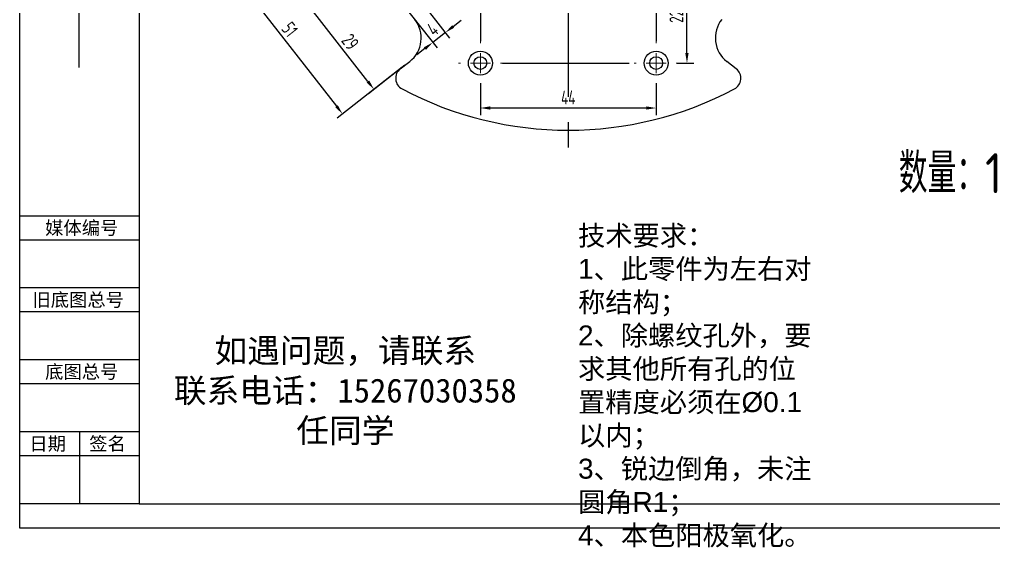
# Model space of a CAD drawing. Header units: millimetres. Extents: x 2655 to 4125, y 1630 to 1991.
# Drawn here: x 2654.7 to 2898.6, y 1629.5 to 1761.6 of the extents above; entities that cross this region are included whole.
import ezdxf

# ---------------------------------------------------------------- set-up
doc = ezdxf.new("R2010")
doc.units = ezdxf.units.MM
doc.linetypes.add('CENTER', pattern=[50.8, 31.75, -6.35, 6.35, -6.35])
for name, color, linetype in [('3中心线层', 1, 'CENTER'), ('41', 3, 'Continuous'), ('7标注层', 4, 'Continuous'), ('NUM', 6, 'Continuous'), ('图框_外框线', 7, 'Continuous'), ('图框_标题栏文字', 73, 'Continuous')]:
    doc.layers.add(name, color=color, linetype=linetype)
doc.styles.add('PC_TEXTSTYLE', font='gbenor.shx', dxfattribs={"width": 0.8, "bigfont": 'gbcbig.shx'})
doc.styles.get("Standard").update_dxf_attribs({"font": 'arial.ttf'})
doc.styles.add('仿宋体', font='')
doc.styles.add('工程字', font='gbenor.shx', dxfattribs={"bigfont": 'gbcbig.shx'})
doc.styles.get('仿宋体').set_extended_font_data('FangSong_GB2312')
doc.dimstyles.new('GB-35', dxfattribs={"dimtxt": 3.5, "dimasz": 2.5, "dimexe": 1.75, "dimexo": 0, "dimgap": 0.875, "dimtad": 1, "dimdsep": 46, "dimtxsty": 'PC_TEXTSTYLE', "dimcen": -3.5, "dimadec": 0, "dimazin": 0, "dimtfac": 0.7, "dimtmove": 0, "dimatfit": 3, "dimfxl": 1, "dimtzin": 0, "dimarcsym": 0})

# ---------------------------------------------------------------- blocks, each defined once
blk = doc.blocks.new('SW_CENTERMARKSYMBOL_68')
at = {"color": 0, "linetype": 'Continuous', "lineweight": 0}
for p, q in [((0, 5), (0, 5.5)), ((0, 0), (0, 2.5)), ((-5, 0), (-5.5, 0)), ((0, 0), (-2.5, 0)), ((0, 0), (0, -2.5)), ((0, 0), (2.5, 0)), ((5, 0), (5.5, 0)), ((0, -5), (0, -5.5))]:
    blk.add_line(p, q, dxfattribs=at)
blk = doc.blocks.new('SW_CENTERMARKSYMBOL_70')
at = {"color": 0, "linetype": 'Continuous', "lineweight": 0}
for p, q in [((0, 5), (0, 5.5)), ((0, 0), (0, 2.5)), ((-5, 0), (-5.5, 0)), ((0, 0), (-2.5, 0)), ((0, 0), (0, -2.5)), ((0, 0), (2.5, 0)), ((5, 0), (5.5, 0)), ((0, -5), (0, -5.5))]:
    blk.add_line(p, q, dxfattribs=at)
blk = doc.blocks.new('*D143')
at = {"layer": '7标注层', "color": 0, "lineweight": -2, "transparency": 16777216}
for p, q in [((2770.12, 1745.72), (2770.12, 1737.73)), ((2814.12, 1745.72), (2814.12, 1737.73)), ((2811.62, 1739.48), (2772.62, 1739.48))]:
    blk.add_line(p, q, dxfattribs=at)
at = {"layer": '7标注层', "color": 0, "transparency": 16777216}
for points in [[(2772.62, 1739.9), (2772.62, 1739.07), (2770.12, 1739.48)], [(2811.62, 1739.9), (2811.62, 1739.07), (2814.12, 1739.48)]]:
    blk.add_solid(points, dxfattribs=at)
at = {"layer": 'Defpoints', "color": 0, "transparency": 16777216}
for p in [(2770.12, 1745.72), (2814.12, 1745.72), (2770.12, 1739.48)]:
    blk.add_point(p, dxfattribs=at)
at = {"layer": '7标注层', "color": 0, "lineweight": 25, "transparency": 16777216, "insert": (2792.12, 1742.11), "char_height": 3.5, "attachment_point": 5, "style": 'PC_TEXTSTYLE'}
blk.add_mtext('44', dxfattribs=at)
blk = doc.blocks.new('*D182')
at = {"layer": '7标注层', "color": 0, "lineweight": -2, "transparency": 16777216}
for p, q in [((2819.37, 1772.72), (2823.58, 1772.72)), ((2821.83, 1753.22), (2821.83, 1770.22)), ((2819.37, 1750.72), (2823.58, 1750.72))]:
    blk.add_line(p, q, dxfattribs=at)
at = {"layer": '7标注层', "color": 0, "transparency": 16777216}
for points in [[(2821.41, 1770.22), (2822.24, 1770.22), (2821.83, 1772.72)], [(2821.41, 1753.22), (2822.24, 1753.22), (2821.83, 1750.72)]]:
    blk.add_solid(points, dxfattribs=at)
at = {"layer": 'Defpoints', "color": 0, "transparency": 16777216}
for p in [(2819.37, 1772.72), (2821.83, 1772.72), (2819.37, 1750.72)]:
    blk.add_point(p, dxfattribs=at)
at = {"layer": '7标注层', "color": 0, "lineweight": 25, "transparency": 16777216, "insert": (2819.2, 1762.41), "char_height": 3.5, "attachment_point": 5, "rotation": 90, "style": 'PC_TEXTSTYLE'}
blk.add_mtext('22', dxfattribs=at)
blk = doc.blocks.new('*D144')
at = {"layer": '7标注层', "color": 0, "lineweight": -2, "transparency": 16777216}
for p, q in [((2749.04, 1774.11), (2762.42, 1756.97)), ((2745.89, 1771.64), (2759.27, 1754.51)), ((2763.32, 1759.89), (2765.29, 1761.43)), ((2761.35, 1758.35), (2758.19, 1755.89)), ((2756.22, 1754.35), (2754.25, 1752.81))]:
    blk.add_line(p, q, dxfattribs=at)
at = {"layer": '7标注层', "color": 0, "transparency": 16777216}
for points in [[(2763.06, 1760.22), (2763.57, 1759.56), (2761.35, 1758.35)], [(2755.97, 1754.68), (2756.48, 1754.02), (2758.19, 1755.89)]]:
    blk.add_solid(points, dxfattribs=at)
at = {"layer": 'Defpoints', "color": 0, "transparency": 16777216}
for p in [(2749.04, 1774.11), (2745.89, 1771.64), (2758.19, 1755.89)]:
    blk.add_point(p, dxfattribs=at)
at = {"layer": '7标注层', "color": 0, "lineweight": 25, "transparency": 16777216, "insert": (2758.15, 1759.19), "char_height": 3.5, "attachment_point": 5, "rotation": 38, "style": 'PC_TEXTSTYLE'}
blk.add_mtext('4', dxfattribs=at)
blk = doc.blocks.new('*D147')
at = {"layer": '7标注层', "color": 0, "lineweight": -2, "transparency": 16777216}
for p, q in [((2719.18, 1789.85), (2702.85, 1777.1)), ((2705.77, 1776.2), (2734.09, 1739.96)), ((2750.57, 1749.67), (2734.25, 1736.91))]:
    blk.add_line(p, q, dxfattribs=at)
at = {"layer": '7标注层', "color": 0, "transparency": 16777216}
for points in [[(2706.09, 1776.46), (2705.44, 1775.95), (2704.23, 1778.17)], [(2734.41, 1740.21), (2733.76, 1739.7), (2735.62, 1737.99)]]:
    blk.add_solid(points, dxfattribs=at)
at = {"layer": 'Defpoints', "color": 0, "transparency": 16777216}
for p in [(2719.18, 1789.85), (2750.57, 1749.67), (2735.62, 1737.99)]:
    blk.add_point(p, dxfattribs=at)
at = {"layer": '7标注层', "color": 0, "lineweight": 25, "transparency": 16777216, "insert": (2722.41, 1759.16), "char_height": 3.5, "attachment_point": 5, "rotation": 308, "style": 'PC_TEXTSTYLE'}
blk.add_mtext('51', dxfattribs=at)
blk = doc.blocks.new('*D185')
at = {"layer": '7标注层', "color": 0, "lineweight": -2, "transparency": 16777216}
for p, q in [((2733.71, 1773.29), (2724.26, 1765.91)), ((2741.96, 1746.1), (2727.18, 1765.02)), ((2751.24, 1750.18), (2742.12, 1743.06))]:
    blk.add_line(p, q, dxfattribs=at)
at = {"layer": '7标注层', "color": 0, "transparency": 16777216}
for points in [[(2727.51, 1765.27), (2726.85, 1764.76), (2725.64, 1766.99)], [(2742.29, 1746.36), (2741.63, 1745.85), (2743.5, 1744.13)]]:
    blk.add_solid(points, dxfattribs=at)
at = {"layer": 'Defpoints', "color": 0, "transparency": 16777216}
for p in [(2733.71, 1773.29), (2725.64, 1766.99), (2751.24, 1750.18)]:
    blk.add_point(p, dxfattribs=at)
at = {"layer": '7标注层', "color": 0, "lineweight": 25, "transparency": 16777216, "insert": (2737.54, 1756.02), "char_height": 3.5, "attachment_point": 5, "rotation": 308, "style": 'PC_TEXTSTYLE'}
blk.add_mtext('29', dxfattribs=at)

msp = doc.modelspace()

# ---------------------------------------------------------------- linework, layer by layer
at = {"color": 7, "linetype": 'Continuous', "lineweight": 25}
for p, q in [((2750.062, 1749.265), (2752.416, 1751.104)), ((2834.171, 1749.265), (2831.816, 1751.104))]:
    msp.add_line(p, q, dxfattribs=at)
for centre, radius in [((2770.116, 1750.723), 3), ((2814.116, 1750.723), 3), ((2770.116, 1750.723), 1.6), ((2814.116, 1750.723), 1.6)]:
    msp.add_circle(centre, radius, dxfattribs=at)
for centre, radius, start, end in [((2747.799, 1757.014), 7.5, 308, 38), ((2836.434, 1757.014), 7.5, 142, 232), ((2751.909, 1746.901), 3, 128, 242.126), ((2832.324, 1746.901), 3, 297.874, 52), ((2792.116, 1822.923), 89, 242.126, 297.874)]:
    msp.add_arc(centre, radius, start, end, dxfattribs=at)
at = {"layer": '3中心线层', "lineweight": 25}
for p, q in [((2792.116, 1774.012), (2792.116, 1724.798)), ((2814.116, 1767.723), (2814.116, 1756.223)), ((2770.116, 1767.223), (2770.116, 1756.223)), ((2775.616, 1750.723), (2808.616, 1750.723))]:
    msp.add_line(p, q, dxfattribs=at)
at = {"layer": '图框_外框线', "color": 20, "lineweight": 25}
msp.add_line((2669.687, 1749.651), (2669.687, 1779.651), dxfattribs=at)
at = {"layer": '图框_外框线', "lineweight": 25}
for p, q in [((2684.743, 1712.451), (2654.743, 1712.451)), ((2684.743, 1706.451), (2654.743, 1706.451)), ((2684.743, 1694.451), (2654.743, 1694.451)), ((2684.743, 1688.451), (2654.743, 1688.451)), ((2684.743, 1676.451), (2654.743, 1676.451)), ((2684.743, 1670.451), (2654.743, 1670.451)), ((2684.743, 1658.451), (2654.743, 1658.451)), ((2669.743, 1658.451), (2669.743, 1640.451)), ((2684.743, 1652.451), (2654.743, 1652.451)), ((2684.743, 1640.451), (2654.743, 1640.451))]:
    msp.add_line(p, q, dxfattribs=at)
for points in [[(2654.743, 1634.451), (3158.743, 1634.451), (3158.743, 1990.851), (2654.743, 1990.851)], [(2684.743, 1640.451), (3152.743, 1640.451), (3152.743, 1984.851), (2684.743, 1984.851)]]:
    msp.add_lwpolyline(points, close=True, dxfattribs=at)

# ---------------------------------------------------------------- block references
at = {"color": 1, "linetype": 'Continuous', "lineweight": 25}
for name, p in [('SW_CENTERMARKSYMBOL_68', (2770.116, 1750.723)), ('SW_CENTERMARKSYMBOL_70', (2814.116, 1750.723))]:
    msp.add_blockref(name, p, dxfattribs=at)

# ---------------------------------------------------------------- texts
at = {"layer": '41', "lineweight": 25, "ltscale": 0.6375, "insert": (2794.565, 1710.075), "char_height": 5, "width": 60.35014, "attachment_point": 1}
msp.add_mtext('技术要求：\\P1、此零件为左右对称结构；\\P2、除螺纹孔外，要求其他所有孔的位置精度必须在%%C0.1以内；\\P3、锐边倒角，未注圆角R1；\\P4、本色阳极氧化。', dxfattribs=at)
at = {"layer": '41', "color": 73, "insert": (2736.31, 1668.453), "char_height": 6, "width": 96.44865, "attachment_point": 5, "style": '仿宋体'}
msp.add_mtext('{\\fSimSun|b0|i0|c134|p2;如遇问题，请联系\\P联系电话：15267030358\\P任同学}', dxfattribs=at)
at = {"layer": 'NUM', "lineweight": 25, "ltscale": 11, "insert": (2874.851, 1728.183), "char_height": 10, "width": 68.78586, "attachment_point": 1, "style": '工程字'}
msp.add_mtext('数量：10件', dxfattribs=at)
at = {"layer": '图框_标题栏文字', "lineweight": 25, "style": '仿宋体'}
for s, p in [('媒体编号', (2661.16, 1707.814)), ('旧底图总号', (2657.981, 1689.814)), ('底图总号', (2661.16, 1671.814)), ('日期', (2657.202, 1653.814)), ('签名', (2672.202, 1653.814))]:
    msp.add_text(s, height=3.36, dxfattribs=at).set_placement(p)

# ---------------------------------------------------------------- dimensions: what is measured, and where the dimension line sits
at = {"layer": '7标注层', "color": 4, "lineweight": 25}
for base, p1, p2, angle, picture, middle in [((2735.625, 1737.985), (2719.176, 1789.854), (2750.575, 1749.666), 128, '*D147', (2720.344, 1757.544)), ((2725.642, 1766.987), (2751.239, 1750.184), (2733.714, 1773.294), 308, '*D185', (2735.471, 1754.406))]:
    dim = msp.add_linear_dim(base=base, p1=p1, p2=p2, angle=angle, dimstyle='GB-35', dxfattribs=at)
    dim.commit()
    dim.dimension.update_dxf_attribs({"geometry": picture, "text_midpoint": middle, "dimtype": 160})
at = {"layer": '7标注层', "color": 3, "lineweight": 25}
for base, p1, p2, angle, picture, middle in [((2758.194, 1755.891), (2749.038, 1774.107), (2745.886, 1771.645), 38, '*D144', (2759.77, 1757.122)), ((2821.828, 1772.723), (2819.366, 1750.723), (2819.366, 1772.723), 90, '*D182', (2821.828, 1762.408))]:
    dim = msp.add_linear_dim(base=base, p1=p1, p2=p2, angle=angle, dimstyle='GB-35', dxfattribs=at)
    dim.commit()
    dim.dimension.update_dxf_attribs({"geometry": picture, "text_midpoint": middle, "dimtype": 160})
dim = msp.add_linear_dim(base=(2770.116, 1739.484), p1=(2814.116, 1745.723), p2=(2770.116, 1745.723), dimstyle='GB-35', dxfattribs=at)
dim.commit()
dim.dimension.update_dxf_attribs({"geometry": '*D143', "text_midpoint": (2792.116, 1739.484), "dimtype": 160})

doc.saveas('drawing.dxf')
